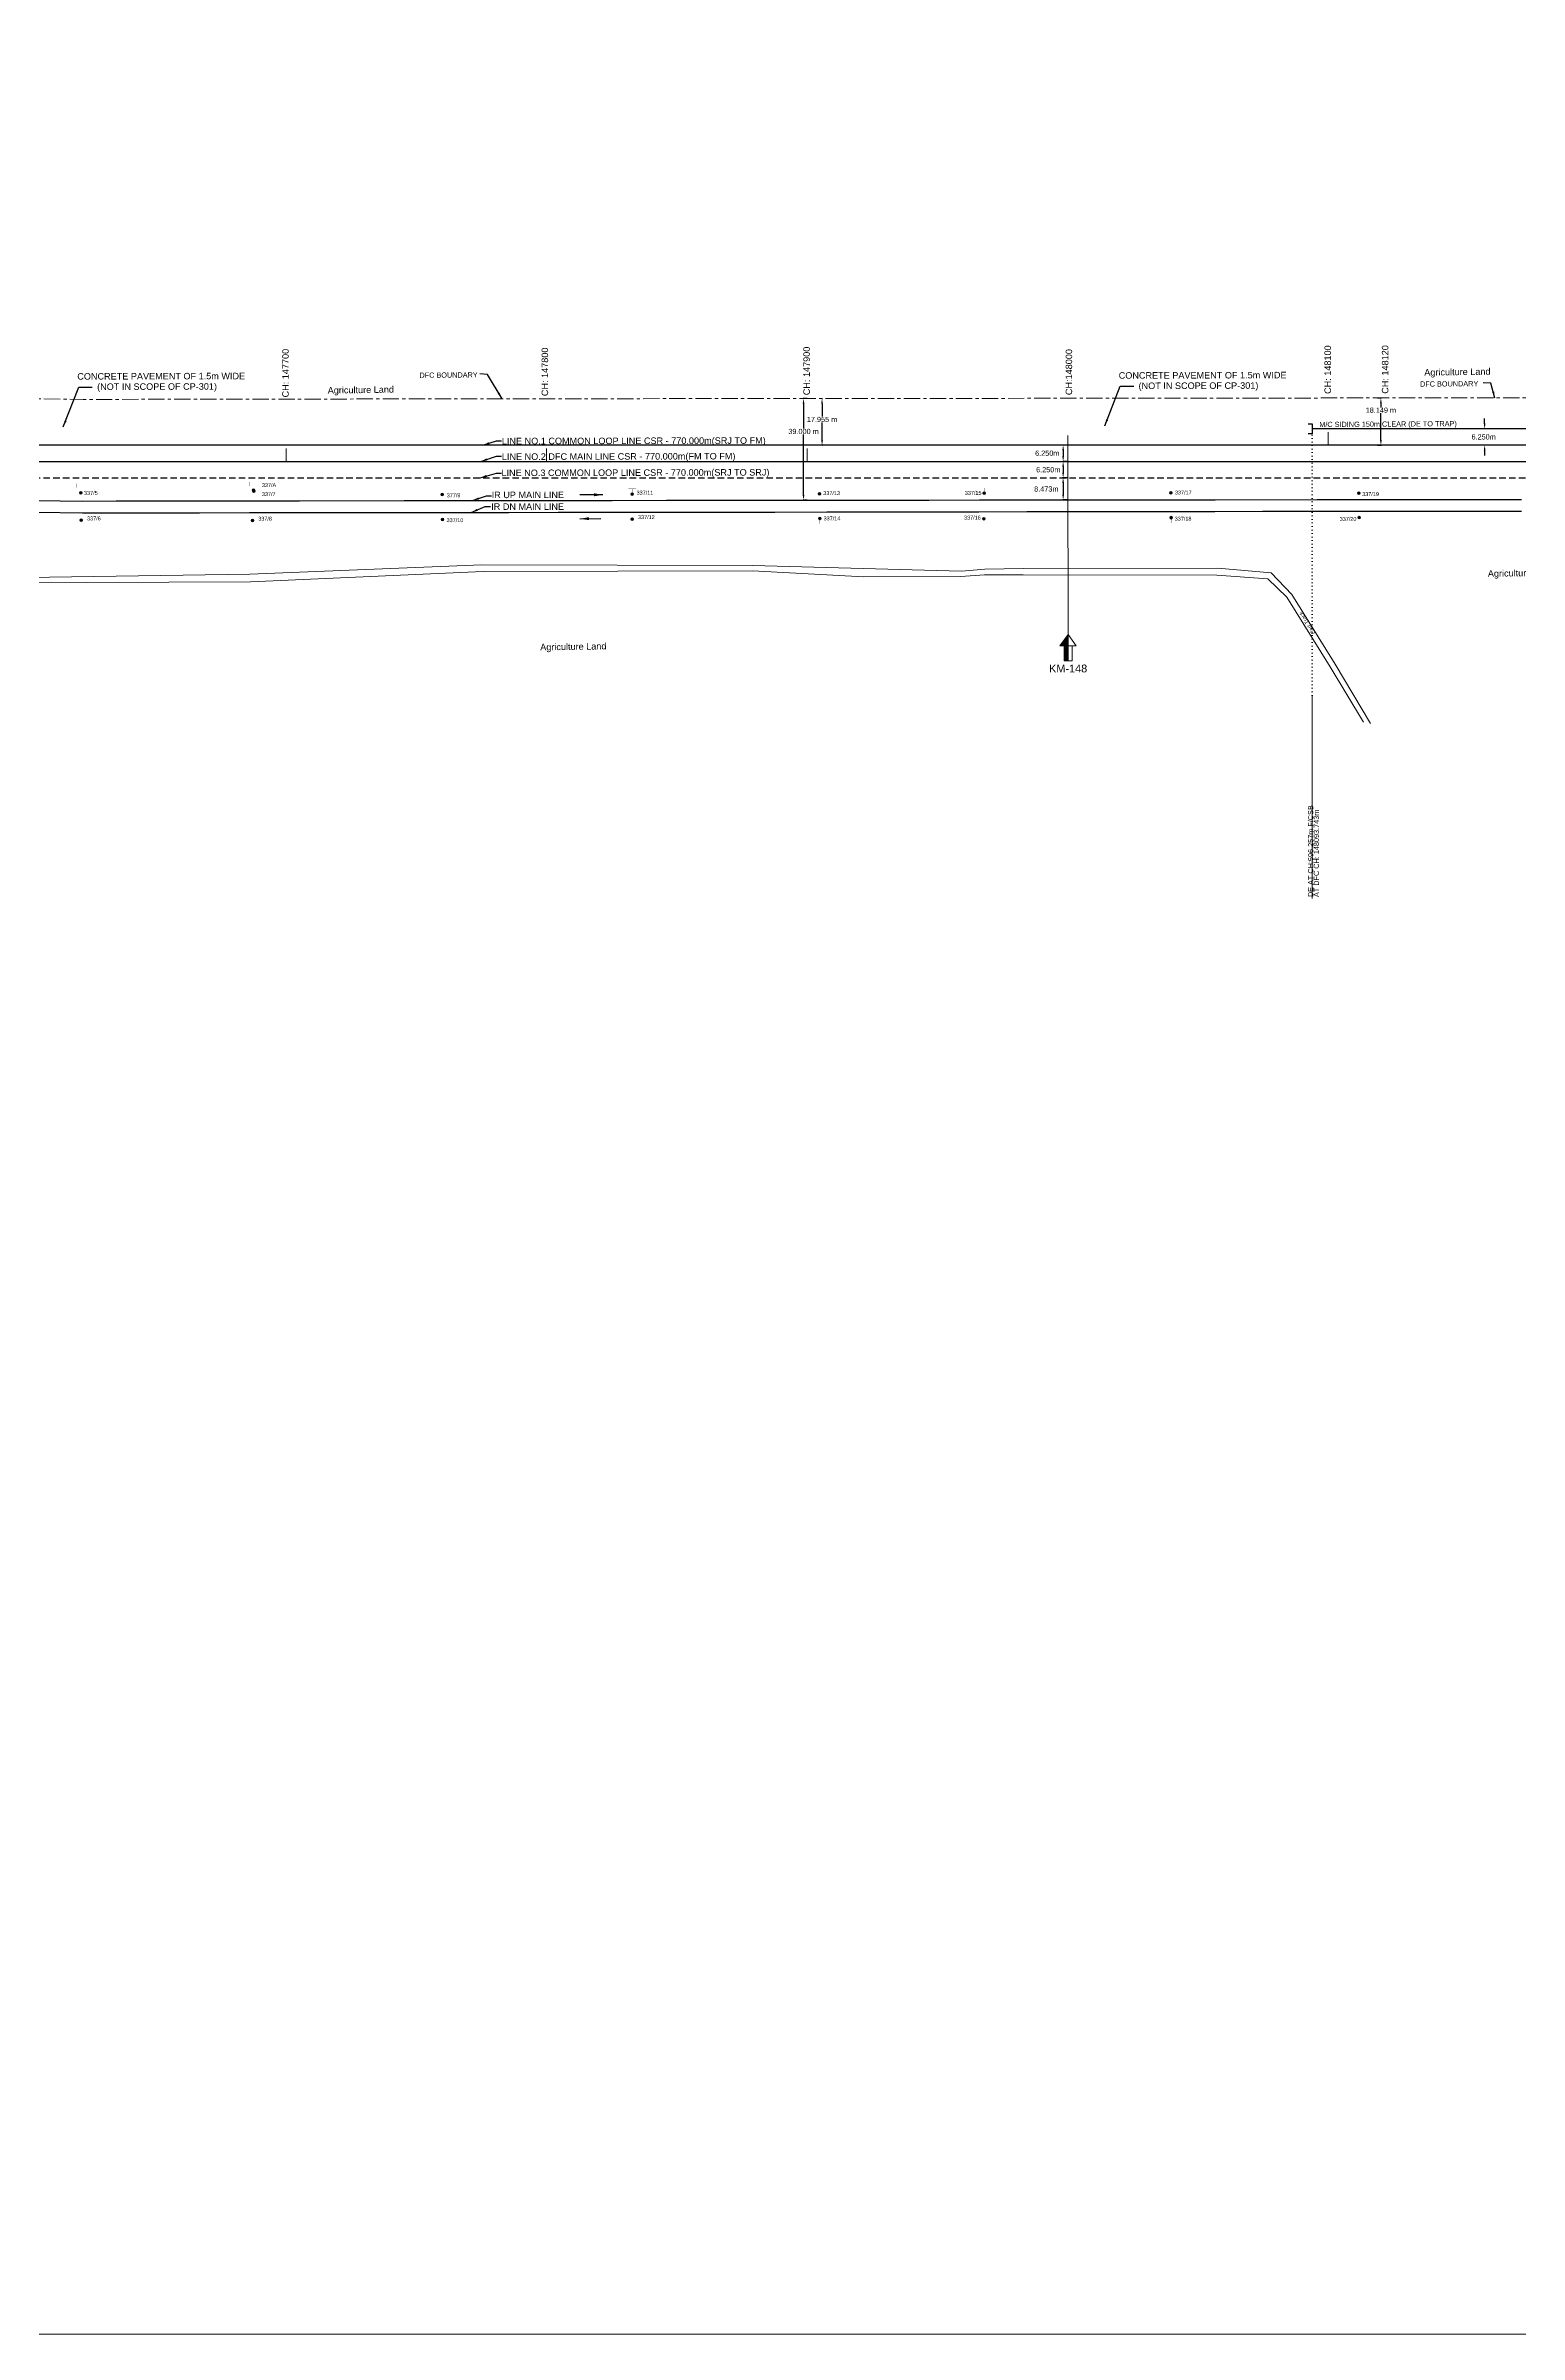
# Model space of a CAD drawing. Header units: metres. Extents: x 592467 to 614288, y 3398001 to 3402649.
# Drawn here: x 593660 to 594225, y 3398001 to 3398879 of the extents above; entities that cross this region are included whole.
import ezdxf
from ezdxf.enums import TextEntityAlignment as Align

# ---------------------------------------------------------------- set-up
doc = ezdxf.new("R2010")
doc.units = ezdxf.units.M
doc.header["$MEASUREMENT"] = 0
for name, pattern in [('CENTER', [2, 1.25, -0.25, 0.25, -0.25]), ('DASHED', [0.75, 0.5, -0.25]), ('DOT', [0.25, 0, -0.25])]:
    doc.linetypes.add(name, pattern=pattern)
doc.layers.get('0').update_dxf_attribs({"lineweight": 0})
doc.layers.get('Defpoints').update_dxf_attribs({"lineweight": 0})
for name, color, linetype, lineweight in [('Bounary Dim', 10, 'Continuous', 13), ('Cart Track', 34, 'Continuous', 0), ('DFCC BOUNDARY', 6, 'CENTER', 0), ('Existing IR Track', 143, 'Continuous', 0), ('flow direction', 7, 'Continuous', 0), ("NEW CHAWAPAIL STN. SRJ's", 10, 'Continuous', 0), ("NEW KHANNA CROSSING STN. SRJ's", 10, 'Continuous', 0), ('OHE MAST', 7, 'Continuous', 0), ('OHE MAST TEXT', 7, 'Continuous', 0), ('Proposed Chainage', 10, 'Continuous', 0), ('PROPOSED DRAIN CUM RETAINING WALL', 144, 'Continuous', 30), ('Side Details', 7, 'Continuous', 13), ('Subroad Edge', 34, 'Continuous', 0)]:
    doc.layers.add(name, color=color, linetype=linetype, lineweight=lineweight)
doc.layers.add('NEW KHANNA LOOP LINES', color=1, linetype='Continuous')
doc.styles.add('ARIAL', font='arial.ttf')
doc.styles.get("Standard").update_dxf_attribs({"font": 'arial.ttf'})
doc.styles.add('Style-Arial', font='arial.ttf')
doc.styles.add('Text', font='arial.ttf', dxfattribs={"height": 2})
doc.dimstyles.new('DIM', dxfattribs={"dimtxt": 2.5, "dimasz": 2.5, "dimexe": 0.18, "dimexo": 0.0625, "dimgap": 0.09, "dimtad": 0, "dimtih": 1, "dimtoh": 1, "dimdec": 3, "dimzin": 0, "dimdsep": 46, "dimtxsty": 'Standard', "dimcen": 0.09, "dimaunit": 1, "dimadec": 5, "dimazin": 0, "dimtfac": 1, "dimtdec": 3, "dimtofl": 0, "dimtmove": 0, "dimatfit": 3, "dimfxl": 1, "dimtolj": 1, "dimtzin": 0, "dimarcsym": 0})
doc.dimstyles.new('ISO-25', dxfattribs={"dimtxt": 2.5, "dimasz": 2.5, "dimexe": 1.25, "dimexo": 0.625, "dimtad": 1, "dimtxsty": 'Standard', "dimcen": 2.5, "dimadec": 0, "dimazin": 0, "dimtfac": 1, "dimtmove": 0, "dimatfit": 3, "dimfxl": 1, "dimarcsym": 0})
doc.dimstyles.get("Standard").update_dxf_attribs({"dimtxt": 8, "dimasz": 0.18, "dimexe": 0.18, "dimexo": 0.0625, "dimgap": 0.09, "dimtad": 0, "dimtih": 1, "dimtoh": 1, "dimdec": 3, "dimzin": 0, "dimdsep": 46, "dimtxsty": 'Standard', "dimcen": 0.09, "dimadec": 0, "dimazin": 0, "dimtfac": 1, "dimtdec": 3, "dimtofl": 0, "dimtmove": 0, "dimatfit": 3, "dimfxl": 1, "dimtolj": 1, "dimtzin": 0, "dimarcsym": 0})

# ---------------------------------------------------------------- blocks, each defined once
blk = doc.blocks.new('*D173')
at = {"layer": 'Bounary Dim', "color": 0, "lineweight": -2, "transparency": 16777216}
for p, q in [((594051.64, 3398719.34), (594049.84, 3398719.34)), ((594051.64, 3398713.09), (594049.84, 3398713.09)), ((594050.02, 3398717.34), (594050.02, 3398715.09))]:
    blk.add_line(p, q, dxfattribs=at)
at = {"layer": 'Bounary Dim', "color": 0, "lineweight": 13, "transparency": 16777216}
for points in [[(594049.69, 3398717.34), (594050.36, 3398717.34), (594050.02, 3398719.34)], [(594049.69, 3398715.09), (594050.36, 3398715.09), (594050.02, 3398713.09)]]:
    blk.add_solid(points, dxfattribs=at)
at = {"layer": 'Defpoints', "color": 0, "lineweight": 13, "transparency": 16777216}
for p in [(594051.7, 3398719.34), (594050.02, 3398713.09), (594051.7, 3398713.09)]:
    blk.add_point(p, dxfattribs=at)
at = {"layer": 'Bounary Dim', "color": 0, "transparency": 16777216, "insert": (594044.31, 3398716.18), "char_height": 2, "attachment_point": 5}
blk.add_mtext('\\A1;6.250m', dxfattribs=at)
blk = doc.blocks.new('*D174')
at = {"layer": 'Bounary Dim', "color": 0, "lineweight": -2, "transparency": 16777216}
for p, q in [((594051.8, 3398725.59), (594049.84, 3398725.59)), ((594051.8, 3398719.34), (594049.84, 3398719.34)), ((594050.02, 3398723.59), (594050.02, 3398721.34))]:
    blk.add_line(p, q, dxfattribs=at)
at = {"layer": 'Bounary Dim', "color": 0, "lineweight": 13, "transparency": 16777216}
for points in [[(594049.69, 3398723.59), (594050.36, 3398723.59), (594050.02, 3398725.59)], [(594049.69, 3398721.34), (594050.36, 3398721.34), (594050.02, 3398719.34)]]:
    blk.add_solid(points, dxfattribs=at)
at = {"layer": 'Defpoints', "color": 0, "lineweight": 13, "transparency": 16777216}
for p in [(594050.02, 3398719.34), (594051.86, 3398725.59), (594051.86, 3398719.34)]:
    blk.add_point(p, dxfattribs=at)
at = {"layer": 'Bounary Dim', "color": 0, "transparency": 16777216, "insert": (594043.92, 3398722.51), "char_height": 2, "attachment_point": 5}
blk.add_mtext('\\A1;6.250m', dxfattribs=at)
blk = doc.blocks.new('*D175')
at = {"layer": 'Bounary Dim', "color": 0, "lineweight": -2, "transparency": 16777216}
for p, q in [((594211.78, 3398733.84), (594211.78, 3398735.84)), ((594212.34, 3398731.84), (594211.6, 3398731.84)), ((594212.34, 3398725.59), (594211.6, 3398725.59)), ((594211.78, 3398723.59), (594211.78, 3398721.59))]:
    blk.add_line(p, q, dxfattribs=at)
at = {"layer": 'Bounary Dim', "color": 0, "lineweight": 13, "transparency": 16777216}
for points in [[(594211.45, 3398733.84), (594212.12, 3398733.84), (594211.78, 3398731.84)], [(594211.45, 3398723.59), (594212.12, 3398723.59), (594211.78, 3398725.59)]]:
    blk.add_solid(points, dxfattribs=at)
at = {"layer": 'Defpoints', "color": 0, "lineweight": 13, "transparency": 16777216}
for p in [(594212.4, 3398731.84), (594211.78, 3398725.59), (594212.4, 3398725.59)]:
    blk.add_point(p, dxfattribs=at)
at = {"layer": 'Bounary Dim', "color": 0, "transparency": 16777216, "insert": (594211.4, 3398728.77), "char_height": 2, "attachment_point": 5}
blk.add_mtext('\\A1;6.250m', dxfattribs=at)
blk = doc.blocks.new('OHE MAST')
at = {"layer": 'OHE MAST'}
h = blk.add_hatch(color=256, dxfattribs=at)
edge = h.paths.add_edge_path()
edge.add_arc((0, 0), 0.514, 0, 360)
at = {"layer": 'OHE MAST', "lineweight": 13, "const_width": 0.01, "flags": 128}
for points in [[(1.5, 3.5), (1.5, 2), (-1.5, 2), (-1.5, 3.5)], [(0, 2), (0, 0)]]:
    blk.add_lwpolyline(points, dxfattribs=at)
at = {"layer": 'OHE MAST'}
blk.add_circle((0, 0), 0.514, dxfattribs=at)
blk = doc.blocks.new('*D219')
at = {"layer": 'Defpoints', "color": 0, "linetype": 'ByBlock', "lineweight": 13, "ltscale": 5}
for p in [(593957.48, 3398743.54), (593957.48, 3398743.54), (593957.5, 3398725.59)]:
    blk.add_point(p, dxfattribs=at)
at = {"layer": 'DFCC BOUNDARY', "color": 0, "linetype": 'ByBlock', "lineweight": -2, "ltscale": 5, "transparency": 16777216}
for p, q in [((593957.48, 3398741.54), (593957.49, 3398736.58)), ((593957.54, 3398743.54), (593957.66, 3398743.54)), ((593957.49, 3398727.59), (593957.49, 3398734.36)), ((593957.56, 3398725.59), (593957.68, 3398725.59))]:
    blk.add_line(p, q, dxfattribs=at)
at = {"layer": 'DFCC BOUNDARY', "color": 0, "linetype": 'ByBlock', "lineweight": 13, "ltscale": 5, "transparency": 16777216}
for points in [[(593957.82, 3398741.54), (593957.15, 3398741.54), (593957.48, 3398743.54)], [(593957.83, 3398727.59), (593957.16, 3398727.59), (593957.5, 3398725.59)]]:
    blk.add_solid(points, dxfattribs=at)
at = {"layer": 'DFCC BOUNDARY', "color": 0, "linetype": 'ByBlock', "ltscale": 5, "transparency": 16777216, "insert": (593957.49, 3398735.47), "char_height": 2, "attachment_point": 5}
blk.add_mtext('\\A1;17.955 m', dxfattribs=at)
blk = doc.blocks.new('KM POST PLAN')
at = {"extrusion": (0, 0, -1)}
h = blk.add_hatch(color=256, dxfattribs=at)
h.paths.add_polyline_path([(0, -20), (0, -8.5), (3, -8.5), (3, -20)])
h.paths.add_polyline_path([(0, -8.5), (0, 0), (6.3, -8.5), (3, -8.5)], flags=16)
at = {"flags": 128}
for points in [[(0, 0), (-6.3, -8.5), (6.3, -8.5)], [(0, 0), (0, -20)], [(0, 0), (6.3, -8.5)], [(3, -8.5), (3, -20), (-3, -20), (-3, -8.5)]]:
    blk.add_lwpolyline(points, dxfattribs=at)
at = {"style": 'Style-Arial'}
blk.add_attdef('KM-POST', text='', height=6, dxfattribs=at).set_placement((0, -26, -263.9), align=Align.MIDDLE_CENTER)
blk = doc.blocks.new('*D187')
at = {"layer": 'Bounary Dim', "color": 0, "lineweight": -2, "transparency": 16777216}
for p, q in [((594051.74, 3398713.09), (594049.83, 3398713.09)), ((594050.01, 3398711.09), (594050.02, 3398706.61)), ((594051.76, 3398704.62), (594049.84, 3398704.61))]:
    blk.add_line(p, q, dxfattribs=at)
at = {"layer": 'Bounary Dim', "color": 0, "lineweight": 13, "transparency": 16777216}
for points in [[(594050.35, 3398711.09), (594049.68, 3398711.09), (594050.01, 3398713.09)], [(594050.35, 3398706.61), (594049.69, 3398706.61), (594050.02, 3398704.61)]]:
    blk.add_solid(points, dxfattribs=at)
at = {"layer": 'Defpoints', "color": 0, "lineweight": 13, "transparency": 16777216}
for p in [(594051.81, 3398713.09), (594050.02, 3398704.61), (594051.82, 3398704.62)]:
    blk.add_point(p, dxfattribs=at)
at = {"layer": 'Bounary Dim', "color": 0, "transparency": 16777216, "insert": (594043.56, 3398708.79), "char_height": 2, "attachment_point": 5}
blk.add_mtext('\\A1;8.473m', dxfattribs=at)
blk = doc.blocks.new('*D190')
at = {"layer": 'Defpoints', "color": 0, "linetype": 'ByBlock', "lineweight": 13, "ltscale": 5}
for p in [(593950.39, 3398743.54), (593951.88, 3398743.54), (593951.87, 3398704.54)]:
    blk.add_point(p, dxfattribs=at)
at = {"layer": 'DFCC BOUNDARY', "color": 0, "linetype": 'ByBlock', "lineweight": -2, "ltscale": 5, "transparency": 16777216}
for p, q in [((593951.81, 3398743.54), (593950.21, 3398743.54)), ((593950.39, 3398741.54), (593950.39, 3398731.97)), ((593950.38, 3398706.54), (593950.39, 3398729.75)), ((593951.81, 3398704.54), (593950.2, 3398704.54))]:
    blk.add_line(p, q, dxfattribs=at)
at = {"layer": 'DFCC BOUNDARY', "color": 0, "linetype": 'ByBlock', "lineweight": 13, "ltscale": 5, "transparency": 16777216}
for points in [[(593950.05, 3398741.54), (593950.72, 3398741.54), (593950.39, 3398743.54)], [(593950.05, 3398706.54), (593950.72, 3398706.54), (593950.38, 3398704.54)]]:
    blk.add_solid(points, dxfattribs=at)
at = {"layer": 'DFCC BOUNDARY', "color": 0, "linetype": 'ByBlock', "ltscale": 5, "transparency": 16777216, "insert": (593950.39, 3398730.86), "char_height": 2, "attachment_point": 5}
blk.add_mtext('\\A1;39.000 m', dxfattribs=at)
blk = doc.blocks.new('*D206')
at = {"layer": 'Defpoints', "color": 0, "linetype": 'ByBlock', "lineweight": 13, "ltscale": 5}
for p in [(594170.61, 3398743.74), (594170.61, 3398725.59), (594171.96, 3398725.59)]:
    blk.add_point(p, dxfattribs=at)
at = {"layer": 'DFCC BOUNDARY', "color": 0, "linetype": 'ByBlock', "lineweight": -2, "ltscale": 5, "transparency": 16777216}
for p, q in [((594170.67, 3398743.74), (594172.14, 3398743.74)), ((594171.96, 3398741.74), (594171.96, 3398740.13)), ((594171.96, 3398727.59), (594171.96, 3398737.91)), ((594170.67, 3398725.59), (594172.14, 3398725.59))]:
    blk.add_line(p, q, dxfattribs=at)
at = {"layer": 'DFCC BOUNDARY', "color": 0, "linetype": 'ByBlock', "lineweight": 13, "ltscale": 5, "transparency": 16777216}
for points in [[(594171.63, 3398741.74), (594172.3, 3398741.74), (594171.96, 3398743.74)], [(594171.63, 3398727.59), (594172.3, 3398727.59), (594171.96, 3398725.59)]]:
    blk.add_solid(points, dxfattribs=at)
at = {"layer": 'DFCC BOUNDARY', "color": 0, "linetype": 'ByBlock', "ltscale": 5, "transparency": 16777216, "insert": (594171.96, 3398739.02), "char_height": 2, "attachment_point": 5}
blk.add_mtext('\\A1;18.149 m', dxfattribs=at)

msp = doc.modelspace()

# ---------------------------------------------------------------- linework, layer by layer
at = {"color": 5, "lineweight": 13}
msp.add_lwpolyline([(592466.8927, 3399415.1692), (599436.682, 3399415.1692), (599436.682, 3398000.6475), (592466.8927, 3398000.6475)], close=True, dxfattribs=at)
at = {"layer": 'Bounary Dim', "lineweight": 30, "flags": 128}
msp.add_lwpolyline([(593051.8347, 3398714.5897), (593278.9378, 3398718.4716), (593283.9371, 3398718.5569), (593288.9364, 3398718.6413), (593293.9357, 3398718.724), (593298.935, 3398718.8041), (593303.9344, 3398718.8807), (593308.9339, 3398718.953), (593313.9334, 3398719.0201), (593318.9331, 3398719.0811, -0.00149498), (593340.46, 3398719.2651), (593345.46, 3398719.2895), (593350.46, 3398719.3079), (593355.4599, 3398719.3211), (593360.4599, 3398719.3299), (593365.4599, 3398719.3352), (593370.4599, 3398719.338), (593375.4599, 3398719.339), (593380.4599, 3398719.3392), (596257.2655, 3398719.3392)], format="xyb", dxfattribs=at)
at = {"layer": 'Cart Track', "lineweight": 13, "flags": 128}
for points in [[(594165.3255, 3398619.2688), (594152.4366, 3398640.5797), (594135.8481, 3398667.2736), (594128.5277, 3398674.2577), (594109.0101, 3398675.6776), (594034.6504, 3398675.816), (594019.812, 3398675.8246), (594010.7709, 3398675.228), (593973.492, 3398675.0767), (593930.7861, 3398677.3635), (593827.3785, 3398677.1106), (593738.1036, 3398673.1237), (593644.0275, 3398672.8179), (593559.0513, 3398672.9679)], [(594168.0126, 3398618.8573), (594154.3703, 3398641.5986), (594137.7572, 3398668.3437), (594129.8431, 3398676.6765), (594109.3325, 3398678.4455), (594034.8517, 3398678.2304), (594019.9807, 3398677.9784), (594011.0011, 3398677.2106), (593930.7601, 3398679.4856), (593826.9281, 3398679.7095), (593737.8793, 3398676.0531), (593643.8637, 3398674.6544), (593559.4635, 3398674.9208)]]:
    msp.add_lwpolyline(points, dxfattribs=at)
at = {"layer": 'DFCC BOUNDARY', "lineweight": 20, "ltscale": 5, "flags": 128}
msp.add_lwpolyline([(593268.8771, 3398743.1241), (593288.3142, 3398743.1435), (593298.9263, 3398743.1753), (593317.7169, 3398743.181), (593335.6749, 3398743.1861), (593351.9154, 3398743.1939), (593368.3098, 3398743.2018), (593392.6865, 3398743.2236), (593417.5452, 3398743.2458), (593442.0441, 3398743.2881), (593466.7158, 3398743.3307), (593488.7282, 3398743.3555), (593511.3451, 3398743.381), (593534.1889, 3398743.3927), (593557.0265, 3398743.4043), (593567.7863, 3398743.3482), (593589.0729, 3398743.37), (593609.4741, 3398743.3909), (593633.306, 3398743.3884), (593656.7586, 3398743.3857), (593673.8735, 3398743.1686), (593686.5501, 3398743.197), (593699.0935, 3398743.2251), (593718.6266, 3398743.2403), (593737.8059, 3398743.2553), (593756.8231, 3398743.2997), (593797.1201, 3398743.3617), (593818.3483, 3398743.3793), (593837.357, 3398743.3961), (593856.1608, 3398743.4126), (593876.9616, 3398743.4386), (593897.7088, 3398743.4645), (593906.3201, 3398743.48), (593939.2807, 3398743.5394), (593959.3447, 3398743.5373), (593980.7312, 3398743.535), (593998.4939, 3398743.5517), (594017.8866, 3398743.5699), (594036.0937, 3398743.5946), (594054.2109, 3398743.6191), (594072.1761, 3398743.6373), (594108.2843, 3398743.6738), (594147.416, 3398743.7135), (594168.1093, 3398743.7345), (594186.979, 3398743.754), (594205.6028, 3398743.7733), (594225.9301, 3398743.7872), (594237.9238, 3398743.7952), (594237.9196, 3398742.7952), (594246.1787, 3398742.8007), (594265.213, 3398745.3513), (594301.4312, 3398745.2849), (594322.3221, 3398745.1979), (594339.0716, 3398744.8566), (594359.6626, 3398744.4371), (594381.9386, 3398743.9832), (594399.0159, 3398743.706), (594418.7512, 3398742.9194), (594438.513, 3398742.9353), (594451.6044, 3398745.9497), (594476.457, 3398745.9507), (594496.0336, 3398745.9479), (594515.4148, 3398745.9638), (594530.3381, 3398745.9473), (594545.0878, 3398745.9737), (594564.601, 3398745.958), (594583.9475, 3398745.9736), (594595.507, 3398745.9758), (594606.8225, 3398745.9636), (594627.8219, 3398745.9736), (594639.5874, 3398745.6406), (594667.1861, 3398745.3165), (594680.5599, 3398745.4403), (594682.5021, 3398840.4816), (594688.9277, 3398840.4825), (594703.0126, 3398840.4846), (594719.2746, 3398840.4869), (594738.4574, 3398840.4897), (594757.0914, 3398840.4924), (594778.0674, 3398840.4016), (594799.3073, 3398840.574), (594817.2335, 3398840.5933), (594834.3037, 3398840.5887), (594852.615, 3398840.5913), (594871.1729, 3398840.509), (594890.906, 3398840.5119), (594910.5806, 3398840.5148), (594929.8096, 3398840.5176), (594947.7981, 3398840.5202), (594967.4417, 3398840.5231), (594987.1778, 3398840.5259), (595007.1414, 3398840.5289), (595022.5701, 3398840.5311), (595045.9549, 3398840.5422), (595068.2138, 3398840.5377), (595086.7086, 3398840.5404), (595107.9878, 3398840.5435), (595127.673, 3398840.5464), (595144.6457, 3398840.5489), (595150.5109, 3398840.5497), (595187.8779, 3398840.5552), (595205.7616, 3398840.5578), (595223.4319, 3398840.5604), (595243.3301, 3398841.4475), (595262.0911, 3398841.5534), (595282.5826, 3398841.669), (595302.3681, 3398841.7807), (595325.1405, 3398841.9092), (595347.3125, 3398842.9304), (595367.3755, 3398842.1476), (595386.8651, 3398842.2576), (595406.3761, 3398842.9706), (595424.7372, 3398842.4713), (595444.5499, 3398842.5832), (595464.7333, 3398842.6971), (595486.5306, 3398843.0158), (595507.7569, 3398843.0072), (595526.8666, 3398842.9804), (595545.3973, 3398842.9545), (595565.1541, 3398843.0179), (595585.7252, 3398843.084), (595605.1683, 3398843.0188), (595623.8392, 3398842.9562), (595642.921, 3398842.9896), (595662.5621, 3398843.024), (595680.431, 3398842.9966), (595697.7129, 3398842.9701), (595715.2456, 3398842.9929), (595732.8123, 3398843.0158), (595750.9853, 3398842.9876), (595767.8894, 3398842.9612), (595781.8971, 3398842.9932), (595795.7138, 3398843.0251), (595814.9902, 3398843.0046), (595833.9698, 3398842.9844), (595853.495, 3398842.9364), (595872.6252, 3398842.8893), (595890.6274, 3398842.8809), (595908.2519, 3398842.8727), (595926.8519, 3398842.8605), (595944.9598, 3398842.8486), (595964.0203, 3398842.8468), (595982.503, 3398842.8508), (595994.2367, 3398842.872), (596006.0036, 3398842.8933), (596025.3049, 3398842.8841), (596043.9126, 3398842.8753), (596062.8809, 3398842.8979), (596081.9844, 3398842.9207), (596102.4268, 3398842.9045), (596102.3585, 3398756.9045), (596102.3588, 3398756.9045), (596122.4377, 3398756.8886), (596141.3547, 3398756.9025), (596166.8406, 3398756.9237), (596178.3544, 3398756.9248), (596196.2489, 3398756.9263), (596214.2914, 3398756.9547), (596232.02, 3398756.9826), (596251.3222, 3398756.9534), (596270.2259, 3398756.9249), (596289.582, 3398756.9141), (596308.8674, 3398756.9032), (596328.6403, 3398756.9216), (596348.4184, 3398756.9401), (596367.4289, 3398756.926), (596386.1104, 3398756.9122), (596405.4004, 3398756.8905), (596424.1821, 3398756.8694), (596441.6776, 3398756.8692), (596496.5673, 3398760.351), (596498.1499, 3398735.4012), (596498.3697, 3398731.9357)], dxfattribs=at)
at = {"layer": 'Existing IR Track', "color": 0, "lineweight": 30, "flags": 128}
for points in [[(593656.4038, 3398699.8599), (593673.6679, 3398699.641), (593686.5783, 3398699.652), (593699.3384, 3398699.6635), (593718.5995, 3398699.6873), (593737.8216, 3398699.711), (593756.8549, 3398699.7216), (593775.8585, 3398699.7321), (593797.1222, 3398699.7714), (593818.4292, 3398699.8106), (593837.3346, 3398699.8308), (593856.2156, 3398699.851), (593876.9524, 3398699.874), (593897.6221, 3398699.897), (593906.3312, 3398699.9082), (593939.4237, 3398699.9509), (593959.2851, 3398699.9925), (593980.8102, 3398700.0372), (593998.475, 3398700.0601), (594017.715, 3398700.0849), (594036.09, 3398700.1176), (594054.4862, 3398700.15), (594072.1595, 3398700.1603), (594089.8296, 3398700.1706), (594108.268, 3398700.2177), (594126.5921, 3398700.2646), (594147.3969, 3398700.2607), (594168.0669, 3398700.2569), (594186.963, 3398700.2616), (594205.6928, 3398700.2662), (594225.9005, 3398700.2689)], [(593656.5089, 3398704.3858), (593673.6698, 3398704.168), (593686.6375, 3398704.1971), (593699.1524, 3398704.2251), (593718.6569, 3398704.2403), (593737.8667, 3398704.2553), (593756.9143, 3398704.2998), (593797.1801, 3398704.3618), (593818.3807, 3398704.3793), (593837.3914, 3398704.3961), (593856.1951, 3398704.4126), (593877.0103, 3398704.4386), (593897.7576, 3398704.4645), (593906.3903, 3398704.4801), (593939.3138, 3398704.5393), (593959.3406, 3398704.5373), (593980.7475, 3398704.535), (593998.5305, 3398704.5517), (594017.9232, 3398704.5699), (594036.1465, 3398704.5946), (594054.2637, 3398704.6191), (594072.2156, 3398704.6373), (594108.3238, 3398704.6739), (594147.4555, 3398704.7135), (594168.1488, 3398704.7345), (594187.0193, 3398704.754), (594205.6431, 3398704.7733), (594225.9569, 3398704.7872)]]:
    msp.add_lwpolyline(points, dxfattribs=at)
at = {"layer": "NEW CHAWAPAIL STN. SRJ's", "linetype": 'DOT', "lineweight": 18, "ltscale": 5, "elevation": 36.8095, "flags": 128}
msp.add_lwpolyline([(594145.5598, 3398629.6041), (594145.5598, 3398731.8392)], dxfattribs=at)
at = {"layer": "NEW KHANNA CROSSING STN. SRJ's", "color": 10, "linetype": 'Continuous', "lineweight": 18, "elevation": 36.8095, "flags": 128}
msp.add_lwpolyline([(594145.5598, 3398551.5805), (594145.5598, 3398629.6041)], dxfattribs=at)
at = {"layer": 'NEW KHANNA LOOP LINES', "linetype": 'Continuous', "lineweight": 25, "elevation": 36.8095, "flags": 128}
msp.add_lwpolyline([(594144.0598, 3398733.7642), (594145.5598, 3398733.7642), (594145.5598, 3398729.9122), (594144.0598, 3398729.9122)], dxfattribs=at)
msp.add_lwpolyline([(594295.5598, 3398731.838, 0.00018587), (594294.9278, 3398731.8382), (594145.5598, 3398731.8382)], format="xyb", dxfattribs=at)
at = {"layer": 'NEW KHANNA LOOP LINES', "linetype": 'Continuous', "lineweight": 25, "flags": 128}
msp.add_lwpolyline([(594773.3894, 3398725.5892), (593474.2356, 3398725.5892)], dxfattribs=at)
at = {"layer": 'NEW KHANNA LOOP LINES', "linetype": 'DASHED', "lineweight": 25, "ltscale": 5, "flags": 128}
msp.add_lwpolyline([(593489.9149, 3398713.0892), (594635.6794, 3398713.0892)], dxfattribs=at)
at = {"layer": 'Proposed Chainage', "linetype": 'Continuous', "lineweight": 0, "flags": 128}
for points in [[(594051.7959, 3398729.3392), (594051.7959, 3398719.3392)], [(594151.7959, 3398730.5892), (594151.7959, 3398725.5892)], [(593751.7959, 3398724.3392), (593751.7959, 3398719.3392)], [(593851.7959, 3398724.3392), (593851.7959, 3398719.3392)], [(593951.7959, 3398724.3392), (593951.7959, 3398719.3392)]]:
    msp.add_lwpolyline(points, dxfattribs=at)
at = {"layer": 'Proposed Chainage', "lineweight": 0}
msp.add_lwpolyline([(594051.9151, 3398652.9018), (594051.7959, 3398719.3392)], dxfattribs=at)

# ---------------------------------------------------------------- block references
at = {"layer": 'OHE MAST'}
for p, rotation in [((593673.0062, 3398707.2995), 6.422904453660895e-05), ((593739.346, 3398708.3587), 6.422904453660895e-05), ((593739.3965, 3398707.9475), 6.422904453660895e-05), ((593811.7627, 3398706.6792), 6.422904453660895e-05), ((593884.62, 3398706.8522), 6.422904453660895e-05), ((593956.477, 3398706.9474), 6.422904453660895e-05), ((594019.7141, 3398707.1841), 6.422904453660895e-05), ((594091.4107, 3398707.3178), 6.422904453660895e-05), ((594163.5419, 3398707.156), 6.422904453660895e-05), ((593673.1831, 3398696.8283), 180.0000642290445), ((593738.8965, 3398696.667), 180.0000642290445), ((593811.7775, 3398697.0504), 180.0000642290445), ((593884.6068, 3398697.2548), 180.0000642290445), ((593956.6493, 3398697.5268), 180.0000642290445), ((594019.5555, 3398697.4002), 180.0000642290445), ((594091.4777, 3398697.7904), 180.0000642290445), ((594163.6092, 3398697.8006), 180.0000642290445)]:
    msp.add_blockref('OHE MAST', p, dxfattribs=dict(at, rotation=rotation))
at = {"layer": 'Proposed Chainage', "lineweight": 0}
ref = msp.add_blockref('KM POST PLAN', (594051.9151, 3398652.9018), dxfattribs=dict(at, xscale=0.4999999999999997, yscale=0.4999999999999997, zscale=0.4999999999999997, rotation=0.1028296127040197))
ref.add_attrib('KM-POST', 'KM-148', dxfattribs={"layer": '0', "color": 10, "height": 3, "rotation": 0.1028297, "style": 'Style-Arial'}).set_placement((594051.9384, 3398639.9018, -131.9737), align=Align.MIDDLE_CENTER)

# ---------------------------------------------------------------- texts
at = {"layer": 'DFCC BOUNDARY', "linetype": 'Continuous', "ltscale": 5, "style": 'ARIAL'}
for p in [(593802.9958, 3398751.4494), (594186.9967, 3398748.0757)]:
    msp.add_text('DFC BOUNDARY', height=2, rotation=0.3782753, dxfattribs=at).set_placement(p)
at = {"layer": 'Existing IR Track', "color": 7, "lineweight": 0, "style": 'ARIAL'}
for s, p in [('IR DN MAIN LINE', (593858.4598, 3398702.0248)), ('IR UP MAIN LINE', (593858.4569, 3398706.533))]:
    msp.add_text(s, height=2.5, rotation=359.9792336, dxfattribs=at).set_placement(p, align=Align.MIDDLE_RIGHT)
at = {"layer": "NEW KHANNA CROSSING STN. SRJ's", "linetype": 'Continuous', "lineweight": 13, "insert": (594146.1279, 3398552.1916, 36.8095), "char_height": 2, "width": 44.055445, "attachment_point": 4, "rotation": 89.9999952, "line_spacing_factor": 0.648, "style": 'Style-Arial'}
msp.add_mtext('DE AT CH:596.257m F/CSB \\PAT DFC CH: 148093.743m ', dxfattribs=at)
at = {"layer": 'NEW KHANNA LOOP LINES', "color": 5, "linetype": 'Continuous', "lineweight": 13, "style": 'ARIAL'}
for s, p in [('CONCRETE PAVEMENT OF 1.5m WIDE', (593703.88, 3398752.0892)), ('CONCRETE PAVEMENT OF 1.5m WIDE', (594103.5512, 3398752.4397)), ('(NOT IN SCOPE OF CP-301)', (593702.2855, 3398748.099)), ('(NOT IN SCOPE OF CP-301)', (594101.9567, 3398748.4494))]:
    msp.add_text(s, height=2.5, rotation=0.1352382, dxfattribs=at).set_placement(p, align=Align.MIDDLE_CENTER)
at = {"layer": 'NEW KHANNA LOOP LINES', "color": 10, "linetype": 'Continuous', "lineweight": 13, "style": 'ARIAL'}
for s, p in [('LINE NO.1 COMMON LOOP LINE CSR - 770.000m(SRJ TO FM)', (593935.896, 3398727.4084)), ('LINE NO.2 DFC MAIN LINE CSR - 770.000m(FM TO FM)', (593924.2627, 3398721.3989))]:
    msp.add_text(s, height=2.5, rotation=0.1352382, dxfattribs=at).set_placement(p, align=Align.MIDDLE_RIGHT)
at = {"layer": 'NEW KHANNA LOOP LINES', "color": 5, "linetype": 'Continuous', "lineweight": 13, "style": 'ARIAL'}
msp.add_text('LINE NO.3 COMMON LOOP LINE CSR - 770.000m(SRJ TO SRJ)', height=2.5, rotation=0.1352382, dxfattribs=at).set_placement((593937.3051, 3398715.2078), align=Align.MIDDLE_RIGHT)
at = {"layer": 'NEW KHANNA LOOP LINES', "linetype": 'Continuous', "lineweight": 13, "insert": (594146.3287, 3398733.2222, 36.8095), "char_height": 2, "width": 59.773611, "attachment_point": 4, "rotation": 0.3851202, "line_spacing_factor": 0.60036, "style": 'Style-Arial'}
msp.add_mtext('\\pi-6,l8,t8;M/C SIDING 150m CLEAR (DE TO TRAP) ', dxfattribs=at)
at = {"layer": 'OHE MAST TEXT', "style": 'ARIAL'}
for s, p in [('337/A', (593742.5142, 3398709.5208)), ('337/5', (593674.2699, 3398706.5265)), ('337/7', (593742.5112, 3398706.0683)), ('377/9', (593813.463, 3398705.6266)), ('337/11', (593886.3312, 3398706.6324)), ('337/13', (593957.956, 3398706.4587)), ('337/15', (594012.2774, 3398706.5528)), ('337/17', (594092.9231, 3398706.6876)), ('337/19', (594164.7861, 3398706.0818)), ('337/6', (593675.4374, 3398696.7431)), ('337/8', (593741.1247, 3398696.6489)), ('337/10', (593813.4075, 3398696.0779)), ('337/12', (593886.8812, 3398697.2404)), ('337/14', (593958.1063, 3398696.7563)), ('337/16', (594011.9832, 3398697.05)), ('337/18', (594092.8531, 3398696.6375)), ('337/20', (594156.1685, 3398696.5408))]:
    msp.add_text(s, height=1.5, rotation=359.9792336, dxfattribs=at).set_placement(p)
at = {"layer": 'Proposed Chainage', "color": 1, "lineweight": 0, "char_height": 2.5, "attachment_point": 4, "rotation": 90, "line_spacing_factor": 0.6, "style": 'Style-Arial'}
for s, insert in [('CH: 147700', (593751.5814, 3398743.9448)), ('CH: 147800', (593851.1357, 3398744.4334)), ('CH: 147900', (593951.5814, 3398744.7753)), ('CH:148000', (594052.2412, 3398744.8219)), ('CH: 148100', (594151.5814, 3398745.2787)), ('CH: 148120', (594173.6132, 3398745.3464))]:
    msp.add_mtext(s, dxfattribs=dict(at, insert=insert))
at = {"layer": 'Side Details', "style": 'ARIAL'}
for p in [(594188.6274, 3398752.2769), (594213.0337, 3398675.1034), (593849.348, 3398646.8594)]:
    msp.add_text('Agriculture Land', height=2.5, rotation=0.8937371, dxfattribs=at).set_placement(p)
msp.add_text('Agriculture Land', height=2.5, rotation=0.8937371, dxfattribs=at).set_placement((593780.49, 3398746.8348), align=Align.MIDDLE_CENTER)
at = {"layer": 'Subroad Edge', "style": 'Text'}
msp.add_text('Cart Track', height=1.5, rotation=120.9592219, dxfattribs=at).set_placement((594146.8401, 3398653.5768))

# ---------------------------------------------------------------- dimensions: what is measured, and where the dimension line sits
at = {"layer": 'Bounary Dim'}
for base, p1, p2, picture, middle in [((594211.7844, 3398725.5892), (594212.4046, 3398731.8392), (594212.4046, 3398725.5892), '*D175', (594211.4044, 3398728.7738)), ((594050.0231, 3398719.3392), (594051.8584, 3398725.5892), (594051.8584, 3398719.3392), '*D174', (594043.917, 3398722.5082)), ((594050.0231, 3398713.0892), (594051.7025, 3398719.3392), (594051.7025, 3398713.0892), '*D173', (594044.3108, 3398716.1848))]:
    dim = msp.add_linear_dim(base=base, p1=p1, p2=p2, angle=270, text='6.250m', dimstyle='Standard', override={"dimtxt": 2, "dimasz": 2, "dimdsep": 0, "dimpost": 'm', "dimtmove": 2}, dxfattribs=at)
    dim.commit()
    dim.dimension.update_dxf_attribs({"geometry": picture, "text_midpoint": middle, "dimtype": 161, "text_rotation": 180})
dim = msp.add_linear_dim(base=(594050.0233, 3398704.6126), p1=(594051.8071, 3398713.0892), p2=(594051.8223, 3398704.6158), angle=270.1028296, dimstyle='Standard', override={"dimtxt": 2, "dimasz": 2, "dimdsep": 0, "dimpost": 'm', "dimtmove": 2}, dxfattribs=at)
dim.commit()
dim.dimension.update_dxf_attribs({"geometry": '*D187', "text_midpoint": (594043.5638, 3398708.7852), "dimtype": 161, "text_rotation": 180})
at = {"layer": 'DFCC BOUNDARY', "linetype": 'ByBlock', "ltscale": 5}
for base, p1, p2, angle, picture, middle in [((593950.3883, 3398743.5382), (593951.873, 3398704.538), (593951.877, 3398743.538), 89.9940149, '*D190', (593950.387, 3398730.8594)), ((593957.4799, 3398743.5439), (593957.4968, 3398725.5892), (593957.4799, 3398743.5439), 90.0538092, '*D219', (593957.4875, 3398735.4682)), ((594171.9647, 3398725.5892), (594170.6091, 3398743.7383), (594170.6091, 3398725.5892), 270, '*D206', (594171.9647, 3398739.0178))]:
    dim = msp.add_linear_dim(base=base, p1=p1, p2=p2, angle=angle, dimstyle='DIM', override={"dimtxt": 2, "dimasz": 2, "dimtad": 3, "dimpost": ' m'}, dxfattribs=at)
    dim.commit()
    dim.dimension.update_dxf_attribs({"geometry": picture, "text_midpoint": middle, "dimtype": 161, "text_rotation": 180})

# ---------------------------------------------------------------- leaders
at = {"layer": 'DFCC BOUNDARY', "linetype": 'Continuous', "lineweight": 0, "ltscale": 5}
for points in [[(593834.6981, 3398743.3937), (593829.0539, 3398752.7815), (593826.1291, 3398752.9407)], [(594215.7113, 3398743.6367), (594214.1019, 3398749.4078), (594211.1771, 3398749.567)]]:
    msp.add_leader(points, dimstyle='ISO-25', override={"dimtxt": 0.5, "dimtad": 0}, dxfattribs=at)
at = {"layer": 'flow direction', "lineweight": 0}
for points in [[(593873.4181, 3398706.5558), (593864.5068, 3398706.6044)], [(593864.5563, 3398697.3512), (593872.6416, 3398697.4884)]]:
    msp.add_leader(points, dimstyle='ISO-25', override={"dimtxt": 0.5, "dimasz": 3.5, "dimtad": 0}, dxfattribs=at)
at = {"layer": 'PROPOSED DRAIN CUM RETAINING WALL', "color": 5, "linetype": 'Continuous', "lineweight": 0, "ltscale": 5}
for points in [[(593666.3097, 3398732.6966), (593672.2836, 3398747.9238), (593677.435, 3398747.9238)], [(594065.9809, 3398733.047), (594071.9547, 3398748.2742), (594077.1062, 3398748.2742)], [(593826.2804, 3398713.0892), (593832.559, 3398714.8302), (593834.5062, 3398714.8302)]]:
    msp.add_leader(points, dimstyle='ISO-25', override={"dimtxt": 3, "dimtad": 0, "dimdec": 3, "dimzin": 2, "dimtdec": 3}, dxfattribs=at)
at = {"layer": 'PROPOSED DRAIN CUM RETAINING WALL', "color": 1, "linetype": 'Continuous', "lineweight": 0, "ltscale": 5}
for points in [[(593827.2926, 3398725.5892), (593832.559, 3398727.2579), (593834.5062, 3398727.2579)], [(593826.5362, 3398719.3392), (593832.559, 3398721.4228), (593834.5062, 3398721.4228)]]:
    msp.add_leader(points, dimstyle='ISO-25', override={"dimtxt": 3, "dimtad": 0, "dimdec": 3, "dimzin": 2, "dimtdec": 3}, dxfattribs=at)
at = {"layer": 'PROPOSED DRAIN CUM RETAINING WALL', "color": 0, "linetype": 'Continuous', "lineweight": 0, "ltscale": 5}
for points in [[(593822.88, 3398699.8154), (593828.2706, 3398702.0468), (593830.2178, 3398702.0468)], [(593823.3836, 3398704.3837), (593828.673, 3398706.1625), (593830.6202, 3398706.1625)]]:
    msp.add_leader(points, dimstyle='ISO-25', override={"dimtxt": 3, "dimtad": 0, "dimdec": 3, "dimzin": 2, "dimtdec": 3}, dxfattribs=at)

doc.saveas('drawing.dxf')
